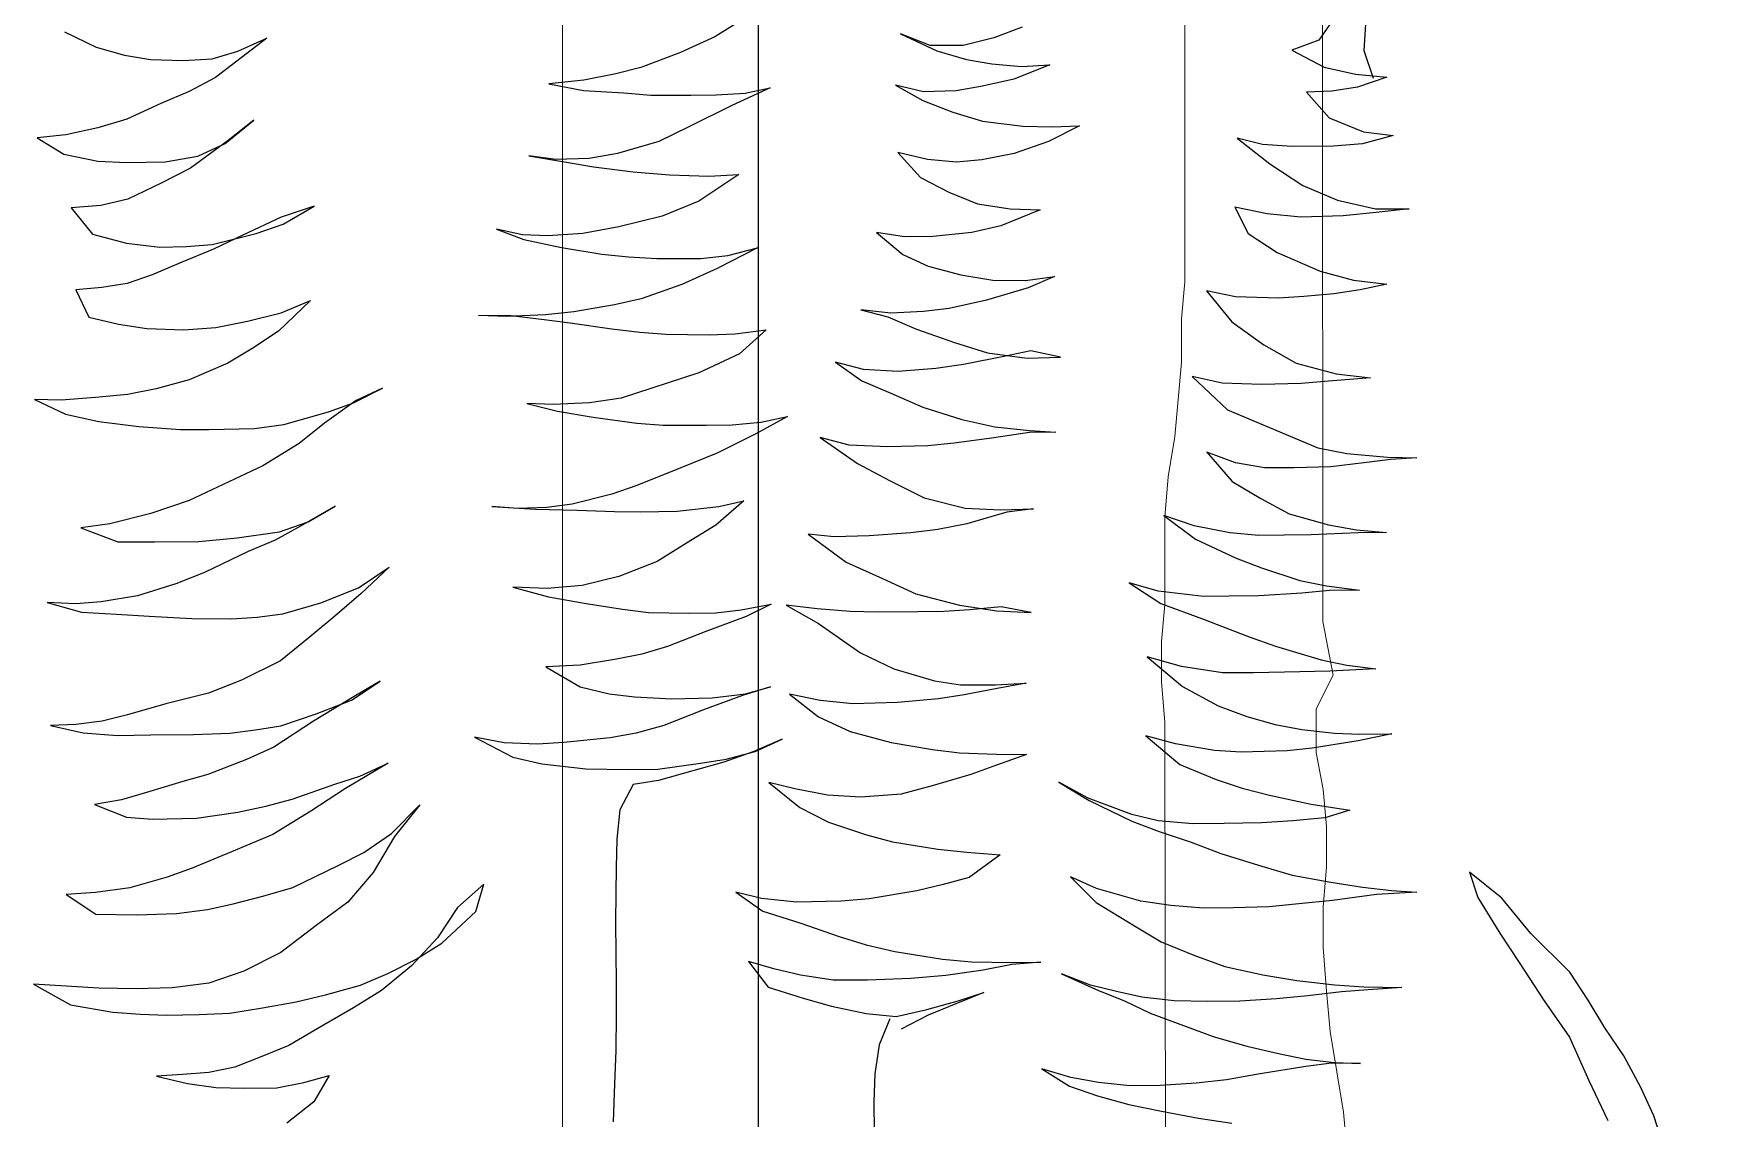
# Model space of a CAD drawing. Header units: metres. Extents: x -58 to 722, y -1100 to 345.
# Drawn here: x 23.5288 to 23.9565, y 106.0973 to 106.3742 of the extents above; entities that cross this region are included whole.
import ezdxf

# ---------------------------------------------------------------- set-up
doc = ezdxf.new("R2010")
doc.units = ezdxf.units.M
doc.header["$MEASUREMENT"] = 0
doc.layers.add('FSR_ARQ_002MURO', color=150, linetype='Continuous', lineweight=30)
doc.layers.add('FSR_ARQ_006ARBOLES', color=74, linetype='Continuous', lineweight=0)
doc.layers.add('FSR_ARQ_005VEGETACION', color=64, linetype='Continuous')
doc.layers.add('FSR_ARQ_29PERFILES ACERO', color=143, linetype='Continuous')

# ---------------------------------------------------------------- blocks, each defined once
blk = doc.blocks.new('arbustos 01')
at = {"layer": 'FSR_ARQ_005VEGETACION', "color": 103}
for p, q in [((188.88722, -31.45676), (188.88681, -31.44906)), ((188.89472, -31.44592), (188.90008, -31.45369)), ((189.06209, -31.44699), (189.07142, -31.45276)), ((188.90008, -31.45369), (188.90774, -31.45652)), ((188.98425, -31.45004), (188.99225, -31.45306)), ((188.99225, -31.45306), (189.00094, -31.45523)), ((189.01877, -31.45188), (189.00844, -31.4567)), ((189.01034, -31.45518), (189.01877, -31.45188)), ((189.07142, -31.45276), (189.0811, -31.45717)), ((189.20661, -31.45682), (189.19845, -31.45312)), ((189.19845, -31.45312), (189.20573, -31.45869)), ((189.25576, -31.45133), (189.24681, -31.45566)), ((188.88462, -31.46454), (188.88722, -31.45676)), ((188.90774, -31.45652), (188.89861, -31.46136)), ((189.00003, -31.45915), (188.99283, -31.46042)), ((189.00844, -31.4567), (189.00003, -31.45915)), ((189.00094, -31.45523), (189.01034, -31.45518)), ((189.0811, -31.45717), (189.09233, -31.46143)), ((189.20573, -31.45869), (189.21301, -31.46426)), ((189.21393, -31.45897), (189.20661, -31.45682)), ((189.22213, -31.45943), (189.21393, -31.45897)), ((189.23137, -31.45921), (189.22213, -31.45943)), ((189.23874, -31.45794), (189.23137, -31.45921)), ((189.24681, -31.45566), (189.23874, -31.45794)), ((188.88969, -31.46329), (188.88079, -31.4642)), ((188.89861, -31.46136), (188.88969, -31.46329)), ((188.98445, -31.46116), (188.97642, -31.46071)), ((188.97642, -31.46071), (188.98662, -31.46478)), ((188.99283, -31.46042), (188.98445, -31.46116)), ((189.09233, -31.46143), (189.09949, -31.46323)), ((189.09949, -31.46323), (189.10852, -31.46506)), ((188.88079, -31.4642), (188.88913, -31.46704)), ((188.88913, -31.46704), (188.89647, -31.46817)), ((188.89647, -31.46817), (188.90364, -31.46844)), ((188.90364, -31.46844), (188.89722, -31.4757)), ((188.98662, -31.46478), (188.99548, -31.46678)), ((188.99548, -31.46678), (189.00299, -31.46808)), ((189.00299, -31.46808), (189.01222, -31.46837)), ((189.01222, -31.46837), (189.02011, -31.46643)), ((189.02011, -31.46643), (189.01236, -31.47077)), ((189.06282, -31.46872), (189.05566, -31.46725)), ((189.05566, -31.46725), (189.06654, -31.47219)), ((189.07102, -31.46917), (189.06282, -31.46872)), ((189.09719, -31.46867), (189.08949, -31.46925)), ((189.10866, -31.46797), (189.09719, -31.46867)), ((189.10852, -31.46506), (189.11843, -31.46605)), ((189.11843, -31.46605), (189.10866, -31.46797)), ((189.21301, -31.46426), (189.22047, -31.46829)), ((189.22047, -31.46829), (189.22846, -31.47165)), ((189.01236, -31.47077), (189.00393, -31.47407)), ((189.06654, -31.47219), (189.0786, -31.47817)), ((189.0782, -31.46927), (189.07102, -31.46917)), ((189.08949, -31.46925), (189.0782, -31.46927)), ((189.22846, -31.47165), (189.23815, -31.47606)), ((188.89722, -31.4757), (188.88742, -31.47967)), ((188.97583, -31.47831), (188.96797, -31.47803)), ((188.96797, -31.47803), (188.9768, -31.48243)), ((188.98404, -31.47808), (188.97583, -31.47831)), ((188.99552, -31.4767), (188.98404, -31.47808)), ((189.00393, -31.47407), (188.99552, -31.4767)), ((189.0786, -31.47817), (189.08726, -31.48239)), ((189.21019, -31.48303), (189.20207, -31.47642)), ((189.20207, -31.47642), (189.20934, -31.48216)), ((189.23815, -31.47606), (189.24632, -31.47856)), ((188.88742, -31.47967), (188.87903, -31.48076)), ((188.87903, -31.48076), (188.88771, -31.4831)), ((188.9233, -31.48153), (188.91397, -31.48875)), ((188.91609, -31.48331), (188.9233, -31.48153)), ((188.9768, -31.48243), (188.9865, -31.48581)), ((189.08726, -31.48239), (189.09901, -31.4858)), ((189.20934, -31.48216), (189.22001, -31.49)), ((189.218, -31.48656), (189.21019, -31.48303)), ((189.24632, -31.47856), (189.25536, -31.48057)), ((189.25536, -31.48057), (189.26355, -31.48136)), ((189.26355, -31.48136), (189.25597, -31.48605)), ((188.88771, -31.4831), (188.89608, -31.48372)), ((188.89608, -31.48372), (188.90771, -31.48388)), ((188.90771, -31.48388), (188.91609, -31.48331)), ((188.9865, -31.48581), (188.99571, -31.48764)), ((188.99571, -31.48764), (189.00289, -31.48825)), ((189.00289, -31.48825), (189.0111, -31.48751)), ((189.0111, -31.48751), (189.01951, -31.48557)), ((189.01951, -31.48557), (189.01308, -31.49266)), ((189.09901, -31.4858), (189.10703, -31.48727)), ((189.10703, -31.48727), (189.11643, -31.48757)), ((189.12414, -31.48648), (189.11402, -31.48822)), ((189.11643, -31.48757), (189.12414, -31.48648)), ((189.22721, -31.48822), (189.218, -31.48656)), ((189.25597, -31.48605), (189.24637, -31.48797)), ((188.91397, -31.48875), (188.90465, -31.49495)), ((189.0731, -31.49228), (189.06456, -31.49182)), ((189.06456, -31.49182), (189.07592, -31.49933)), ((189.08422, -31.49192), (189.0731, -31.49228)), ((189.09449, -31.49103), (189.08422, -31.49192)), ((189.1058, -31.48965), (189.09449, -31.49103)), ((189.11402, -31.48822), (189.1058, -31.48965)), ((189.22001, -31.49), (189.22833, -31.49422)), ((189.23815, -31.48837), (189.22721, -31.48822)), ((189.24637, -31.48797), (189.23815, -31.48837)), ((188.90465, -31.49495), (188.89485, -31.4991)), ((189.00499, -31.49683), (188.99691, -31.50014)), ((189.01308, -31.49266), (189.00499, -31.49683)), ((189.22833, -31.49422), (189.23784, -31.49879)), ((188.88404, -31.50151), (188.87447, -31.50155)), ((188.87447, -31.50155), (188.88386, -31.50254)), ((188.89485, -31.4991), (188.88404, -31.50151)), ((188.9148, -31.50296), (188.92389, -31.50103)), ((188.92389, -31.50103), (188.9202, -31.5085)), ((188.98766, -31.50155), (188.97911, -31.50178)), ((188.97911, -31.50178), (188.99033, -31.50638)), ((188.99691, -31.50014), (188.98766, -31.50155)), ((189.07592, -31.49933), (189.08629, -31.50358)), ((189.1938, -31.50589), (189.18498, -31.50081)), ((189.18498, -31.50081), (189.19434, -31.50385)), ((189.23784, -31.49879), (189.24551, -31.50061)), ((189.24551, -31.50061), (189.25388, -31.50123)), ((189.25388, -31.50123), (189.2478, -31.50868)), ((188.88386, -31.50254), (188.89325, -31.50352)), ((188.89325, -31.50352), (188.90521, -31.50385)), ((188.90521, -31.50385), (188.9148, -31.50296)), ((188.99033, -31.50638), (188.99851, -31.5082)), ((189.08629, -31.50358), (189.09856, -31.50665)), ((189.09856, -31.50665), (189.10879, -31.5085)), ((189.20146, -31.50856), (189.1938, -31.50589)), ((189.19434, -31.50385), (189.20522, -31.50895)), ((188.9202, -31.5085), (188.91192, -31.51386)), ((188.99851, -31.5082), (189.00961, -31.50937)), ((189.00961, -31.50937), (189.01764, -31.50948)), ((189.01764, -31.50948), (189.02553, -31.50822)), ((189.02553, -31.50822), (189.01809, -31.51445)), ((189.10879, -31.5085), (189.1187, -31.50915)), ((189.12552, -31.51026), (189.11489, -31.51251)), ((189.1187, -31.50915), (189.12588, -31.5089)), ((189.13326, -31.50729), (189.12552, -31.51026)), ((189.12588, -31.5089), (189.13326, -31.50729)), ((189.2139, -31.51163), (189.20146, -31.50856)), ((189.20522, -31.50895), (189.21354, -31.513)), ((189.23819, -31.51128), (189.22877, -31.51235)), ((189.2478, -31.50868), (189.23819, -31.51128)), ((188.91192, -31.51386), (188.89971, -31.51917)), ((189.01809, -31.51445), (189.01086, -31.51777)), ((189.06767, -31.51478), (189.05932, -31.51261)), ((189.05932, -31.51261), (189.0707, -31.51841)), ((189.07535, -31.51557), (189.06767, -31.51478)), ((189.08783, -31.51557), (189.07535, -31.51557)), ((189.09588, -31.51516), (189.08783, -31.51557)), ((189.10341, -31.51441), (189.09588, -31.51516)), ((189.11489, -31.51251), (189.10341, -31.51441)), ((189.21354, -31.513), (189.22272, -31.51671)), ((189.22124, -31.51225), (189.2139, -31.51163)), ((189.22877, -31.51235), (189.22124, -31.51225)), ((188.89971, -31.51917), (188.89027, -31.52177)), ((188.98328, -31.52184), (188.97509, -31.5207)), ((188.97509, -31.5207), (188.98257, -31.52388)), ((189.0016, -31.52021), (188.99251, -31.52179)), ((189.01086, -31.51777), (189.0016, -31.52021)), ((189.0707, -31.51841), (189.08072, -31.52299)), ((189.22272, -31.51671), (189.23088, -31.52024)), ((189.23088, -31.52024), (189.23803, -31.52273)), ((188.89027, -31.52177), (188.88085, -31.52284)), ((188.88085, -31.52284), (188.88835, -31.52448)), ((188.88835, -31.52448), (188.89586, -31.52561)), ((188.89586, -31.52561), (188.90439, -31.52641)), ((188.92371, -31.5265), (188.93195, -31.52473)), ((188.93195, -31.52473), (188.92482, -31.53353)), ((188.98257, -31.52388), (188.99432, -31.52746)), ((188.99251, -31.52179), (188.98328, -31.52184)), ((189.08072, -31.52299), (189.09229, -31.52708)), ((189.23803, -31.52273), (189.2452, -31.52386)), ((189.2452, -31.52386), (189.25254, -31.52447)), ((189.25254, -31.52447), (189.24884, -31.53228)), ((188.90439, -31.52641), (188.91157, -31.52685)), ((188.91157, -31.52685), (188.92371, -31.5265)), ((188.99432, -31.52746), (189.00489, -31.52983)), ((189.00489, -31.52983), (189.01223, -31.53061)), ((189.02145, -31.53108), (189.03002, -31.53017)), ((189.03002, -31.53017), (189.02229, -31.53212)), ((189.09229, -31.52708), (189.0998, -31.52872)), ((189.0998, -31.52872), (189.11139, -31.53076)), ((189.19432, -31.53103), (189.18599, -31.5275)), ((189.18599, -31.5275), (189.1951, -31.53617)), ((188.92482, -31.53353), (188.91567, -31.54007)), ((189.01223, -31.53061), (189.02145, -31.53108)), ((189.02229, -31.53212), (189.01421, -31.5356)), ((189.11238, -31.53385), (189.10056, -31.53557)), ((189.11139, -31.53076), (189.11942, -31.53155)), ((189.11974, -31.53293), (189.11238, -31.53385)), ((189.11942, -31.53155), (189.13036, -31.53204)), ((189.13002, -31.5317), (189.11974, -31.53293)), ((189.1384, -31.53181), (189.13002, -31.5317)), ((189.13036, -31.53204), (189.1384, -31.53181)), ((189.20386, -31.53338), (189.19432, -31.53103)), ((189.2129, -31.53522), (189.20386, -31.53338)), ((189.22195, -31.53585), (189.2129, -31.53522)), ((189.24044, -31.53422), (189.23239, -31.53548)), ((189.24884, -31.53228), (189.24044, -31.53422)), ((188.91567, -31.54007), (188.90653, -31.54525)), ((189.00339, -31.53938), (188.99411, -31.54233)), ((189.01421, -31.5356), (189.00339, -31.53938)), ((189.06566, -31.53698), (189.05678, -31.53583)), ((189.05678, -31.53583), (189.06438, -31.5426)), ((189.07301, -31.53725), (189.06566, -31.53698)), ((189.08532, -31.53707), (189.07301, -31.53725)), ((189.09268, -31.53649), (189.08532, -31.53707)), ((189.10056, -31.53557), (189.09268, -31.53649)), ((189.1951, -31.53617), (189.20239, -31.54106)), ((189.23239, -31.53548), (189.22195, -31.53585)), ((188.97341, -31.54359), (188.98181, -31.54182)), ((188.98281, -31.54389), (188.97341, -31.54359)), ((188.98181, -31.54182), (188.98897, -31.54329)), ((188.99411, -31.54233), (188.98281, -31.54389)), ((188.98897, -31.54329), (189.00091, -31.54567)), ((189.06438, -31.5426), (189.07594, -31.54806)), ((189.20239, -31.54106), (189.20951, -31.54526)), ((188.89521, -31.54834), (188.88545, -31.54941)), ((188.88545, -31.54941), (188.8974, -31.55042)), ((188.90653, -31.54525), (188.89521, -31.54834)), ((188.93606, -31.54907), (188.92602, -31.55851)), ((188.92749, -31.551), (188.93606, -31.54907)), ((189.00091, -31.54567), (189.00876, -31.54681)), ((189.00876, -31.54681), (189.01952, -31.54764)), ((189.01952, -31.54764), (189.02927, -31.54709)), ((189.02927, -31.54709), (189.03717, -31.54497)), ((189.03717, -31.54497), (189.02974, -31.55034)), ((189.07594, -31.54806), (189.0979, -31.5552)), ((189.20951, -31.54526), (189.22039, -31.55002)), ((188.8974, -31.55042), (188.90509, -31.55104)), ((188.90509, -31.55104), (188.91637, -31.55137)), ((188.91637, -31.55137), (188.92749, -31.551)), ((189.02149, -31.55382), (189.01237, -31.5578)), ((189.02974, -31.55034), (189.02149, -31.55382)), ((189.17379, -31.55657), (189.16564, -31.55236)), ((189.16564, -31.55236), (189.17312, -31.55588)), ((189.22039, -31.55002), (189.22976, -31.55254)), ((189.22976, -31.55254), (189.23794, -31.55419)), ((189.23794, -31.55419), (189.247, -31.555)), ((188.92602, -31.55851), (188.90039, -31.56927)), ((189.01237, -31.5578), (189.00138, -31.56124)), ((189.0979, -31.5552), (189.10694, -31.55652)), ((189.11597, -31.55886), (189.10586, -31.56061)), ((189.10694, -31.55652), (189.11719, -31.557)), ((189.12472, -31.55676), (189.11597, -31.55886)), ((189.11719, -31.557), (189.12472, -31.55676)), ((189.17312, -31.55588), (189.18209, -31.56233)), ((189.18094, -31.55906), (189.17379, -31.55657)), ((189.19355, -31.56265), (189.18094, -31.55906)), ((189.247, -31.555), (189.25673, -31.55582)), ((189.26426, -31.55558), (189.25548, -31.55973)), ((189.25673, -31.55582), (189.26426, -31.55558)), ((188.99195, -31.56333), (188.98219, -31.5644)), ((189.00138, -31.56124), (188.99195, -31.56333)), ((189.05831, -31.56201), (189.05081, -31.56037)), ((189.05081, -31.56037), (189.0598, -31.56528)), ((189.0665, -31.56281), (189.05831, -31.56201)), ((189.07385, -31.56291), (189.0665, -31.56281)), ((189.08599, -31.5629), (189.07385, -31.56291)), ((189.09353, -31.56232), (189.08599, -31.5629)), ((189.10586, -31.56061), (189.09353, -31.56232)), ((189.18209, -31.56233), (189.1892, -31.56807)), ((189.20191, -31.56379), (189.19355, -31.56265)), ((189.2149, -31.56414), (189.20191, -31.56379)), ((189.23474, -31.56321), (189.22293, -31.56408)), ((189.24605, -31.56183), (189.23474, -31.56321)), ((189.25548, -31.55973), (189.24605, -31.56183)), ((188.98219, -31.5644), (188.97466, -31.56481)), ((188.97466, -31.56481), (188.98218, -31.56491)), ((188.98218, -31.56491), (188.99293, -31.5666)), ((188.99293, -31.5666), (189.00351, -31.56794)), ((189.00351, -31.56794), (189.01103, -31.56872)), ((189.02231, -31.56905), (189.03326, -31.56851)), ((189.04149, -31.5664), (189.03096, -31.57378)), ((189.03326, -31.56851), (189.04149, -31.5664)), ((189.0598, -31.56528), (189.0705, -31.57073)), ((189.1892, -31.56807), (189.19954, -31.57436)), ((189.22293, -31.56408), (189.2149, -31.56414)), ((188.88069, -31.57191), (188.87231, -31.57214)), ((188.87231, -31.57214), (188.87983, -31.57258)), ((188.87983, -31.57258), (188.88734, -31.57354)), ((188.89216, -31.57087), (188.88069, -31.57191)), ((188.90039, -31.56927), (188.89216, -31.57087)), ((188.92376, -31.57352), (188.93184, -31.57055)), ((188.93184, -31.57055), (188.92471, -31.57884)), ((189.01103, -31.56872), (189.02231, -31.56905)), ((189.0705, -31.57073), (189.08104, -31.57497)), ((188.88734, -31.57354), (188.89673, -31.57469)), ((188.89673, -31.57469), (188.90715, -31.57501)), ((188.90715, -31.57501), (188.91553, -31.57495)), ((188.91553, -31.57495), (188.92376, -31.57352)), ((189.03096, -31.57378), (189.02166, -31.57861)), ((189.08104, -31.57497), (189.09346, -31.57993)), ((189.19954, -31.57436), (189.20923, -31.57894)), ((188.92471, -31.57884), (188.91661, -31.58368)), ((189.02166, -31.57861), (189.01202, -31.58344)), ((189.09346, -31.57993), (189.1006, -31.58242)), ((189.1006, -31.58242), (189.11185, -31.58531)), ((189.20923, -31.57894), (189.22044, -31.58422)), ((188.91661, -31.58368), (188.90852, -31.58802)), ((188.99026, -31.58691), (188.98103, -31.58661)), ((188.98103, -31.58661), (188.98854, -31.58757)), ((188.98854, -31.58757), (188.99995, -31.5908)), ((189.00036, -31.58636), (188.99026, -31.58691)), ((189.01202, -31.58344), (189.00036, -31.58636)), ((189.07029, -31.58594), (189.06313, -31.58431)), ((189.06313, -31.58431), (189.07108, -31.59125)), ((189.08207, -31.5873), (189.07029, -31.58594)), ((189.0925, -31.58744), (189.08207, -31.5873)), ((189.09985, -31.58737), (189.0925, -31.58744)), ((189.11046, -31.587), (189.09985, -31.58737)), ((189.12226, -31.58665), (189.11046, -31.587)), ((189.11185, -31.58531), (189.11902, -31.58626)), ((189.11902, -31.58626), (189.12722, -31.58654)), ((189.13458, -31.58596), (189.12226, -31.58665)), ((189.12722, -31.58654), (189.13458, -31.58596)), ((189.18667, -31.59026), (189.17904, -31.58588)), ((189.17904, -31.58588), (189.18888, -31.59149)), ((189.22044, -31.58422), (189.23133, -31.58796)), ((188.89736, -31.59112), (188.88948, -31.59255)), ((188.90852, -31.58802), (188.89736, -31.59112)), ((188.92537, -31.59338), (188.93549, -31.59146)), ((188.94407, -31.5885), (188.93509, -31.59522)), ((188.93549, -31.59146), (188.94407, -31.5885)), ((188.99995, -31.5908), (189.00814, -31.59245)), ((189.07108, -31.59125), (189.07939, -31.59632)), ((189.19484, -31.5931), (189.18667, -31.59026)), ((189.18888, -31.59149), (189.19601, -31.59551)), ((189.23133, -31.58796), (189.24292, -31.59085)), ((189.25111, -31.59199), (189.24063, -31.59595)), ((189.24292, -31.59085), (189.25111, -31.59199)), ((188.88948, -31.59255), (188.88092, -31.59329)), ((188.88092, -31.59329), (188.88895, -31.5934)), ((188.88895, -31.5934), (188.90228, -31.59392)), ((188.90228, -31.59392), (188.90997, -31.59402)), ((188.90997, -31.59402), (188.91715, -31.59412)), ((188.91715, -31.59412), (188.92537, -31.59338)), ((188.93509, -31.59522), (188.92356, -31.60054)), ((189.00814, -31.59245), (189.01582, -31.59341)), ((189.01582, -31.59341), (189.02761, -31.59425)), ((189.02761, -31.59425), (189.03752, -31.59456)), ((189.04488, -31.5938), (189.03417, -31.6017)), ((189.03752, -31.59456), (189.04488, -31.5938)), ((189.07939, -31.59632), (189.08769, -31.60157)), ((189.20679, -31.59481), (189.19484, -31.5931)), ((189.19601, -31.59551), (189.20366, -31.5987)), ((189.21772, -31.59581), (189.20679, -31.59481)), ((189.2302, -31.59598), (189.21772, -31.59581)), ((189.24063, -31.59595), (189.2302, -31.59598)), ((188.92356, -31.60054), (188.91634, -31.60334)), ((189.03417, -31.6017), (189.02385, -31.60634)), ((189.08769, -31.60157), (189.09858, -31.60582)), ((189.20366, -31.5987), (189.21606, -31.60468)), ((188.91634, -31.60334), (188.90552, -31.60696)), ((189.02385, -31.60634), (189.01439, -31.61066)), ((189.09858, -31.60582), (189.10897, -31.60835)), ((189.1724, -31.60904), (189.16376, -31.60311)), ((189.16376, -31.60311), (189.17169, -31.61057)), ((189.21606, -31.60468), (189.22422, -31.60787)), ((188.89798, -31.60839), (188.88856, -31.60963)), ((188.88856, -31.60963), (188.89711, -31.60975)), ((188.89711, -31.60975), (188.90496, -31.61054)), ((188.90552, -31.60696), (188.89798, -31.60839)), ((188.90496, -31.61054), (188.91709, -31.61122)), ((188.91709, -31.61122), (188.92564, -31.61134)), ((188.92564, -31.61134), (188.93282, -31.61143)), ((188.93282, -31.61143), (188.94566, -31.6099)), ((188.9539, -31.60762), (188.94493, -31.61348)), ((188.94566, -31.6099), (188.9539, -31.60762)), ((189.01439, -31.61066), (189.00203, -31.61391)), ((189.10897, -31.60835), (189.11888, -31.60917)), ((189.12863, -31.60879), (189.1185, -31.61156)), ((189.11888, -31.60917), (189.12863, -31.60879)), ((189.17169, -31.61057), (189.17913, -31.617)), ((189.18311, -31.61329), (189.1724, -31.60904)), ((189.22422, -31.60787), (189.23512, -31.61126)), ((189.23512, -31.61126), (189.24535, -31.61294)), ((188.94493, -31.61348), (188.93308, -31.61776)), ((188.98166, -31.61603), (188.99023, -31.61443)), ((188.99141, -31.61548), (188.98166, -31.61603)), ((188.99023, -31.61443), (188.99911, -31.61524)), ((189.00203, -31.61391), (188.99141, -31.61548)), ((188.99911, -31.61524), (189.00646, -31.61568)), ((189.00646, -31.61568), (189.01381, -31.61578)), ((189.01381, -31.61578), (189.02526, -31.61594)), ((189.02526, -31.61594), (189.03296, -31.6157)), ((189.03296, -31.6157), (189.04237, -31.61497)), ((189.05111, -31.61389), (189.04197, -31.61907)), ((189.04237, -31.61497), (189.05111, -31.61389)), ((189.06391, -31.61526), (189.05538, -31.61361)), ((189.05538, -31.61361), (189.06252, -31.61713)), ((189.07108, -31.61605), (189.06391, -31.61526)), ((189.0786, -31.61615), (189.07108, -31.61605)), ((189.09023, -31.61596), (189.0786, -31.61615)), ((189.0976, -31.61504), (189.09023, -31.61596)), ((189.10788, -31.61347), (189.0976, -31.61504)), ((189.1185, -31.61156), (189.10788, -31.61347)), ((189.19384, -31.61634), (189.18311, -31.61329)), ((189.25096, -31.61592), (189.24103, -31.61647)), ((189.24535, -31.61294), (189.25253, -31.61355)), ((189.26074, -31.61315), (189.25096, -31.61592)), ((189.25253, -31.61355), (189.26074, -31.61315)), ((188.93308, -31.61776), (188.91984, -31.62288)), ((189.04197, -31.61907), (189.03006, -31.62746)), ((189.06252, -31.61713), (189.07392, -31.62138)), ((189.17913, -31.617), (189.1864, -31.62308)), ((189.20118, -31.6173), (189.19384, -31.61634)), ((189.20836, -31.61774), (189.20118, -31.6173)), ((189.21964, -31.61772), (189.20836, -31.61774)), ((189.23179, -31.61703), (189.21964, -31.61772)), ((189.24103, -31.61647), (189.23179, -31.61703)), ((188.91245, -31.62552), (188.89941, -31.62944)), ((188.91984, -31.62288), (188.91245, -31.62552)), ((189.07392, -31.62138), (189.0848, -31.62564)), ((189.1864, -31.62308), (189.19452, -31.62969)), ((188.89941, -31.62944), (188.8922, -31.63089)), ((188.94883, -31.62858), (188.9388, -31.63699)), ((188.93905, -31.63135), (188.94883, -31.62858)), ((189.03006, -31.62746), (189.0206, -31.63195)), ((189.0848, -31.62564), (189.09212, -31.62779)), ((189.09212, -31.62779), (189.09929, -31.62925)), ((189.09929, -31.62925), (189.10952, -31.63093)), ((189.19452, -31.62969), (189.20556, -31.63514)), ((188.8922, -31.63089), (188.88398, -31.63197)), ((188.88398, -31.63197), (188.89697, -31.63266)), ((188.89697, -31.63266), (188.90552, -31.63278)), ((188.90552, -31.63278), (188.91868, -31.63313)), ((188.91868, -31.63313), (188.9274, -31.63307)), ((188.9274, -31.63307), (188.93905, -31.63135)), ((189.0206, -31.63195), (189.00909, -31.63538)), ((189.10952, -31.63093), (189.11926, -31.6314)), ((189.11926, -31.6314), (189.10961, -31.63709)), ((188.9388, -31.63699), (188.92864, -31.64249)), ((188.99181, -31.63651), (188.9831, -31.63605)), ((188.9831, -31.63605), (188.99128, -31.63753)), ((188.99128, -31.63753), (189.00066, -31.63937)), ((189.00173, -31.63648), (188.99181, -31.63651)), ((189.00066, -31.63937), (189.008, -31.64049)), ((189.00909, -31.63538), (189.00173, -31.63648)), ((189.04151, -31.64095), (189.05025, -31.63919)), ((189.05025, -31.63919), (189.04196, -31.64557)), ((189.06273, -31.63901), (189.05558, -31.63704)), ((189.05558, -31.63704), (189.06358, -31.63954)), ((189.07212, -31.64017), (189.06273, -31.63901)), ((189.06358, -31.63954), (189.07464, -31.64362)), ((189.10138, -31.63903), (189.09418, -31.63995)), ((189.10961, -31.63709), (189.10138, -31.63903)), ((189.17436, -31.64087), (189.16623, -31.63546)), ((189.16623, -31.63546), (189.17369, -31.63984)), ((189.17369, -31.63984), (189.18522, -31.64683)), ((189.20556, -31.63514), (189.21491, -31.63886)), ((189.21491, -31.63886), (189.22701, -31.64193)), ((188.92864, -31.64249), (188.92056, -31.64546)), ((189.008, -31.64049), (189.01961, -31.64151)), ((189.01961, -31.64151), (189.03226, -31.64185)), ((189.03226, -31.64185), (189.04151, -31.64095)), ((189.08357, -31.64049), (189.07212, -31.64017)), ((189.07464, -31.64362), (189.08586, -31.64805)), ((189.09418, -31.63995), (189.08357, -31.64049)), ((189.18439, -31.64477), (189.17436, -31.64087)), ((189.22701, -31.64193), (189.23791, -31.64498)), ((188.90495, -31.64918), (188.8957, -31.65025)), ((188.91249, -31.64775), (188.90495, -31.64918)), ((188.92056, -31.64546), (188.91249, -31.64775)), ((189.04196, -31.64557), (189.03301, -31.64973)), ((189.08586, -31.64805), (189.0937, -31.65021)), ((189.19444, -31.64816), (189.18439, -31.64477)), ((189.18522, -31.64683), (189.19641, -31.65417)), ((189.2016, -31.64928), (189.19444, -31.64816)), ((189.20894, -31.65023), (189.2016, -31.64928)), ((189.23791, -31.64498), (189.24507, -31.64679)), ((189.24507, -31.64679), (189.25258, -31.64775)), ((189.25975, -31.64802), (189.25049, -31.65011)), ((189.25258, -31.64775), (189.25975, -31.64802)), ((188.88852, -31.6505), (188.87946, -31.65038)), ((188.87946, -31.65038), (188.88901, -31.65239)), ((188.8957, -31.65025), (188.88852, -31.6505)), ((188.88901, -31.65239), (188.90197, -31.65444)), ((188.92966, -31.65516), (188.9408, -31.65326)), ((188.94921, -31.65098), (188.93953, -31.65906)), ((188.9408, -31.65326), (188.94921, -31.65098)), ((189.02134, -31.65282), (189.00968, -31.65488)), ((189.03301, -31.64973), (189.02134, -31.65282)), ((189.05995, -31.65539), (189.0523, -31.65187)), ((189.0523, -31.65187), (189.06029, -31.6554)), ((189.0937, -31.65021), (189.10103, -31.6515)), ((189.10103, -31.6515), (189.11418, -31.65288)), ((189.11418, -31.65288), (189.1217, -31.65332)), ((189.1217, -31.65332), (189.13111, -31.65294)), ((189.13951, -31.65134), (189.12866, -31.65701)), ((189.13111, -31.65294), (189.13951, -31.65134)), ((189.2192, -31.65054), (189.20894, -31.65023)), ((189.23133, -31.65071), (189.2192, -31.65054)), ((189.24074, -31.65084), (189.23133, -31.65071)), ((189.25049, -31.65011), (189.24074, -31.65084)), ((188.90197, -31.65444), (188.90914, -31.65522)), ((188.90914, -31.65522), (188.92213, -31.65557)), ((188.92213, -31.65557), (188.92966, -31.65516)), ((188.99154, -31.65617), (188.98299, -31.65623)), ((188.98299, -31.65623), (188.9915, -31.65925)), ((189.00198, -31.6558), (188.99154, -31.65617)), ((189.00968, -31.65488), (189.00198, -31.6558)), ((189.06812, -31.65755), (189.05995, -31.65539)), ((189.06029, -31.6554), (189.0688, -31.65842)), ((189.07546, -31.65868), (189.06812, -31.65755)), ((189.0688, -31.65842), (189.07765, -31.66093)), ((189.08758, -31.66038), (189.07546, -31.65868)), ((189.12866, -31.65701), (189.12043, -31.65895)), ((189.17202, -31.66238), (189.16403, -31.65869)), ((189.16403, -31.65869), (189.17607, -31.66586)), ((189.19641, -31.65417), (189.20422, -31.65769)), ((189.20422, -31.65769), (189.21511, -31.66194)), ((188.92921, -31.66336), (188.92182, -31.66583)), ((188.93953, -31.65906), (188.92921, -31.66336)), ((188.9915, -31.65925), (188.99882, -31.66191)), ((188.99882, -31.66191), (189.00972, -31.66514)), ((189.07765, -31.66093), (189.08736, -31.66363)), ((189.08736, -31.66363), (189.09453, -31.66475)), ((189.09595, -31.6605), (189.08758, -31.66038)), ((189.10793, -31.66032), (189.09595, -31.6605)), ((189.12043, -31.65895), (189.10793, -31.66032)), ((189.17916, -31.6647), (189.17202, -31.66238)), ((189.21511, -31.66194), (189.22226, -31.66392)), ((188.9141, -31.66777), (188.90227, -31.67035)), ((188.92182, -31.66583), (188.9141, -31.66777)), ((188.97382, -31.66414), (188.9652, -31.66932)), ((188.96556, -31.66864), (188.97382, -31.66414)), ((189.00972, -31.66514), (189.01858, -31.66748)), ((189.01858, -31.66748), (189.03002, -31.66832)), ((189.03002, -31.66832), (189.03943, -31.66777)), ((189.03943, -31.66777), (189.04869, -31.66601)), ((189.05606, -31.66423), (189.04725, -31.67129)), ((189.04869, -31.66601), (189.05606, -31.66423)), ((189.09453, -31.66475), (189.09836, -31.67199)), ((189.17607, -31.66586), (189.1859, -31.67232)), ((189.19125, -31.66897), (189.17916, -31.6647)), ((189.22226, -31.66392), (189.23163, -31.66678)), ((189.23163, -31.66678), (189.23963, -31.66912)), ((188.90227, -31.67035), (188.8913, -31.67208)), ((188.8913, -31.67208), (188.89846, -31.67423)), ((188.9652, -31.66932), (188.95316, -31.67514)), ((188.95318, -31.67326), (188.96556, -31.66864)), ((189.04725, -31.67129), (189.03916, -31.67546)), ((189.09836, -31.67199), (189.09916, -31.68029)), ((189.16307, -31.67868), (189.15498, -31.67053)), ((189.15498, -31.67053), (189.16221, -31.67952)), ((189.1859, -31.67232), (189.19675, -31.67896)), ((189.19874, -31.67095), (189.19125, -31.66897)), ((189.20659, -31.6726), (189.19874, -31.67095)), ((189.21836, -31.6743), (189.20659, -31.6726)), ((189.24731, -31.67042), (189.2382, -31.67405)), ((189.23963, -31.66912), (189.24731, -31.67042)), ((188.89846, -31.67423), (188.90751, -31.67504)), ((188.90751, -31.67504), (188.91639, -31.67567)), ((188.91639, -31.67567), (188.92699, -31.67581)), ((188.92699, -31.67581), (188.93588, -31.67593)), ((188.93588, -31.67593), (188.94564, -31.67504)), ((188.95316, -31.67514), (188.94542, -31.67812)), ((188.94564, -31.67504), (188.95318, -31.67326)), ((189.03916, -31.67546), (189.02834, -31.67907)), ((189.23084, -31.67464), (189.21836, -31.6743)), ((189.2382, -31.67405), (189.23084, -31.67464)), ((188.93632, -31.68107), (188.9279, -31.68437)), ((188.94542, -31.67812), (188.93632, -31.68107)), ((189.02096, -31.68102), (189.00811, -31.68307)), ((189.02834, -31.67907), (189.02096, -31.68102)), ((189.09916, -31.68029), (189.0994, -31.68827)), ((189.16221, -31.67952), (189.16822, -31.68969)), ((189.17087, -31.68408), (189.16307, -31.67868)), ((189.19675, -31.67896), (189.20729, -31.68338)), ((188.9279, -31.68437), (188.91725, -31.68765)), ((188.99989, -31.68398), (188.99047, -31.68471)), ((188.99047, -31.68471), (188.99928, -31.69116)), ((189.00811, -31.68307), (188.99989, -31.68398)), ((189.17817, -31.68777), (189.17087, -31.68408)), ((189.20729, -31.68338), (189.21954, -31.68851)), ((188.84822, -31.69704), (188.85738, -31.68964)), ((188.85738, -31.68964), (188.85506, -31.69679)), ((188.90764, -31.69043), (188.89667, -31.6925)), ((188.91725, -31.68765), (188.90764, -31.69043)), ((188.96316, -31.69426), (188.97055, -31.69094)), ((188.97055, -31.69094), (188.96327, -31.69819)), ((188.99928, -31.69116), (189.0066, -31.69314)), ((189.0994, -31.68827), (189.09948, -31.69554)), ((189.16822, -31.68969), (189.17546, -31.69817)), ((189.19108, -31.69393), (189.17817, -31.68777)), ((189.21954, -31.68851), (189.22668, -31.691)), ((189.22668, -31.691), (189.23724, -31.69405)), ((188.89667, -31.6925), (188.88776, -31.69392)), ((188.95063, -31.69785), (188.96316, -31.69426)), ((189.0066, -31.69314), (189.0141, -31.69495)), ((189.0141, -31.69495), (189.02758, -31.69718)), ((189.06539, -31.6953), (189.05779, -31.70067)), ((189.05818, -31.69709), (189.06539, -31.6953)), ((189.09948, -31.69554), (189.09954, -31.70388)), ((189.13918, -31.70075), (189.13689, -31.69303)), ((189.13689, -31.69303), (189.14432, -31.69962)), ((189.19959, -31.69644), (189.19108, -31.69393)), ((189.20794, -31.69861), (189.19959, -31.69644)), ((189.23724, -31.69405), (189.24697, -31.69538)), ((189.25534, -31.696), (189.24689, -31.70153)), ((189.24697, -31.69538), (189.25534, -31.696)), ((188.96327, -31.69819), (188.95241, -31.70488)), ((189.02758, -31.69718), (189.0356, -31.69781)), ((189.0356, -31.69781), (189.04825, -31.69815)), ((189.05779, -31.70067), (189.04732, -31.70395)), ((189.04825, -31.69815), (189.05818, -31.69709)), ((189.1488, -31.70977), (189.13918, -31.70075)), ((189.14432, -31.69962), (189.15002, -31.70825)), ((189.17546, -31.69817), (189.18443, -31.70479)), ((189.21527, -31.70025), (189.20794, -31.69861)), ((189.22398, -31.70139), (189.21527, -31.70025)), ((189.23526, -31.70171), (189.22398, -31.70139)), ((189.24689, -31.70153), (189.23526, -31.70171)), ((189.04732, -31.70395), (189.03615, -31.7079)), ((189.09954, -31.70388), (189.09943, -31.71256)), ((189.18443, -31.70479), (189.19442, -31.71244)), ((189.02843, -31.71019), (189.02036, -31.71213)), ((189.03615, -31.7079), (189.02843, -31.71019)), ((189.15609, -31.71432), (189.1488, -31.70977)), ((189.15002, -31.70825), (189.15743, -31.71622)), ((188.98715, -31.71527), (188.97894, -31.71516)), ((188.97894, -31.71516), (188.98714, -31.71578)), ((188.98714, -31.71578), (188.99533, -31.71743)), ((188.99861, -31.71509), (188.98715, -31.71527)), ((189.00683, -31.71434), (188.99861, -31.71509)), ((189.02036, -31.71213), (189.00683, -31.71434)), ((189.05466, -31.71704), (189.06187, -31.71492)), ((189.06187, -31.71492), (189.0563, -31.7222)), ((189.09943, -31.71256), (189.09931, -31.7209)), ((189.16407, -31.71836), (189.15609, -31.71432)), ((189.19442, -31.71244), (189.20495, -31.71772)), ((188.97309, -31.7185), (188.96259, -31.72315)), ((188.96484, -31.72164), (188.97309, -31.7185)), ((188.99533, -31.71743), (189.00591, -31.71895)), ((189.00591, -31.71895), (189.01581, -31.71976)), ((189.01581, -31.71976), (189.02812, -31.72027)), ((189.02812, -31.72027), (189.03786, -31.72024)), ((189.03786, -31.72024), (189.04712, -31.71882)), ((189.04712, -31.71882), (189.05466, -31.71704)), ((189.15743, -31.71622), (189.16589, -31.72317)), ((189.17189, -31.72171), (189.16407, -31.71836)), ((189.20495, -31.71772), (189.21482, -31.7211)), ((188.95026, -31.72503), (188.95746, -31.72342)), ((188.96259, -31.72315), (188.9552, -31.72612)), ((188.95746, -31.72342), (188.96484, -31.72164)), ((189.00239, -31.72608), (188.99507, -31.72376)), ((188.99507, -31.72376), (189.00306, -31.72694)), ((189.04634, -31.72531), (189.03828, -31.72759)), ((189.0563, -31.7222), (189.04634, -31.72531)), ((189.09931, -31.7209), (189.09937, -31.72994)), ((189.16589, -31.72317), (189.17386, -31.72807)), ((189.18177, -31.72441), (189.17189, -31.72171)), ((189.19012, -31.72641), (189.18177, -31.72441)), ((189.21482, -31.7211), (189.22523, -31.72244)), ((189.22523, -31.72244), (189.23548, -31.72275)), ((189.23548, -31.72275), (189.24609, -31.72255)), ((189.24609, -31.72255), (189.25533, -31.72199)), ((189.26457, -31.72143), (189.25406, -31.72727)), ((189.25533, -31.72199), (189.26457, -31.72143)), ((189.01125, -31.72859), (189.00239, -31.72608)), ((189.00306, -31.72694), (189.01089, -31.73013)), ((189.01994, -31.73059), (189.01125, -31.72859)), ((189.0285, -31.72968), (189.01994, -31.73059)), ((189.03828, -31.72759), (189.0285, -31.72968)), ((189.19968, -31.72807), (189.19012, -31.72641)), ((189.20889, -31.72957), (189.19968, -31.72807)), ((189.2176, -31.73003), (189.20889, -31.72957)), ((189.22683, -31.73015), (189.2176, -31.73003)), ((189.23419, -31.72991), (189.22683, -31.73015)), ((189.24206, -31.72933), (189.23419, -31.72991)), ((189.25406, -31.72727), (189.24206, -31.72933))]:
    blk.add_line(p, q, dxfattribs=at)
at = {"layer": 'FSR_ARQ_005VEGETACION', "color": 104}
for p, q in [((188.85506, -31.69679), (188.84877, -31.70696)), ((188.87954, -31.69483), (188.87235, -31.69525)), ((188.87235, -31.69525), (188.8838, -31.69592)), ((188.88776, -31.69392), (188.87954, -31.69483)), ((188.8838, -31.69592), (188.89626, -31.69762)), ((188.84005, -31.70702), (188.84822, -31.69704)), ((188.89626, -31.69762), (188.90582, -31.69861)), ((188.90582, -31.69861), (188.91419, -31.69941)), ((188.91419, -31.69941), (188.92427, -31.69971)), ((188.92427, -31.69971), (188.93282, -31.69983)), ((188.93282, -31.69983), (188.94206, -31.6991)), ((188.94206, -31.6991), (188.95063, -31.69785)), ((188.95241, -31.70488), (188.94483, -31.7094)), ((188.82896, -31.71798), (188.84005, -31.70702)), ((188.84877, -31.70696), (188.84335, -31.71527)), ((188.94483, -31.7094), (188.93554, -31.7132)), ((188.84335, -31.71527), (188.8362, -31.72612)), ((188.93554, -31.7132), (188.92678, -31.71633)), ((188.82372, -31.72595), (188.82896, -31.71798)), ((188.90638, -31.72033), (188.89559, -31.72155)), ((188.91597, -31.71875), (188.90638, -31.72033)), ((188.92678, -31.71633), (188.91597, -31.71875)), ((188.88737, -31.72212), (188.8766, -31.72232)), ((188.8766, -31.72232), (188.88617, -31.72296)), ((188.88617, -31.72296), (188.89368, -31.72358)), ((188.89559, -31.72155), (188.88737, -31.72212)), ((188.89368, -31.72358), (188.90324, -31.72473)), ((188.90324, -31.72473), (188.91212, -31.72554)), ((188.94118, -31.7261), (188.95026, -31.72503)), ((188.819, -31.73375), (188.82372, -31.72595)), ((188.8362, -31.72612), (188.82905, -31.73645)), ((188.91212, -31.72554), (188.92254, -31.72619)), ((188.92254, -31.72619), (188.9316, -31.72632)), ((188.9316, -31.72632), (188.94118, -31.7261)), ((188.94797, -31.72962), (188.93852, -31.73308)), ((188.9552, -31.72612), (188.94797, -31.72962)), ((189.01089, -31.73013), (189.01853, -31.73416)), ((189.09937, -31.72994), (189.09941, -31.74022)), ((189.17386, -31.72807), (189.18234, -31.73297)), ((188.81359, -31.74171), (188.819, -31.73375)), ((188.93852, -31.73308), (188.9301, -31.73621)), ((189.02177, -31.73118), (189.02479, -31.73859)), ((189.18234, -31.73297), (189.19218, -31.73874)), ((188.82905, -31.73645), (188.82358, -31.74868)), ((188.92049, -31.73899), (188.91157, -31.74109)), ((188.9301, -31.73621), (188.92049, -31.73899)), ((189.02479, -31.73859), (189.02605, -31.74682)), ((189.19218, -31.73874), (189.19932, -31.74175)), ((188.80885, -31.75071), (188.81359, -31.74171)), ((188.89563, -31.74361), (188.88828, -31.74385)), ((188.88828, -31.74385), (188.89648, -31.74379)), ((188.90385, -31.74269), (188.89563, -31.74361)), ((188.89648, -31.74379), (188.90382, -31.74475)), ((188.91157, -31.74109), (188.90385, -31.74269)), ((189.09941, -31.74022), (189.09981, -31.74963)), ((189.19932, -31.74175), (189.20748, -31.74494)), ((188.82358, -31.74868), (188.81813, -31.76007)), ((188.90382, -31.74475), (188.91679, -31.7468)), ((188.91679, -31.7468), (188.92634, -31.74847)), ((188.92634, -31.74847), (188.93488, -31.74944)), ((188.96258, -31.74931), (188.97046, -31.74787)), ((188.97046, -31.74787), (188.9787, -31.74542)), ((188.9787, -31.74542), (188.97077, -31.75027)), ((189.02605, -31.74682), (189.02628, -31.75469)), ((189.18793, -31.74929), (189.18078, -31.74731)), ((189.18078, -31.74731), (189.18512, -31.75472)), ((189.20748, -31.74494), (189.21482, -31.7464)), ((189.21482, -31.7464), (189.22233, -31.74702)), ((189.22968, -31.74746), (189.22093, -31.74957)), ((189.22233, -31.74702), (189.22968, -31.74746)), ((188.80515, -31.75869), (188.80885, -31.75071)), ((188.93488, -31.74944), (188.94513, -31.75009)), ((188.94513, -31.75009), (188.95368, -31.75021)), ((188.95368, -31.75021), (188.96258, -31.74931)), ((188.96287, -31.75307), (188.95395, -31.75551)), ((188.97077, -31.75027), (188.96287, -31.75307)), ((189.09981, -31.74963), (189.10019, -31.76045)), ((189.19561, -31.75076), (189.18793, -31.74929)), ((189.20467, -31.75088), (189.19561, -31.75076)), ((189.21288, -31.75065), (189.20467, -31.75088)), ((189.22093, -31.74957), (189.21288, -31.75065)), ((188.94469, -31.75744), (188.93423, -31.75935)), ((188.95395, -31.75551), (188.94469, -31.75744)), ((189.02628, -31.75469), (189.02616, -31.7634)), ((189.18512, -31.75472), (189.19274, -31.76081)), ((188.80229, -31.76755), (188.80515, -31.75869)), ((188.93423, -31.75935), (188.92481, -31.76076))]:
    blk.add_line(p, q, dxfattribs=at)
blk = doc.blocks.new('arboles fsr 01')
at = {"layer": 'FSR_ARQ_006ARBOLES', "color": 35}
for points in [[(186.41159, -36.63426), (186.41231, -36.62639), (186.41519, -36.60923), (186.41591, -36.60065), (186.41664, -36.59135), (186.41665, -36.58277), (186.41594, -36.57419), (186.41595, -36.5656), (186.41667, -36.55774), (186.41811, -36.54987), (186.41811, -36.54057), (186.41455, -36.53342), (186.4167, -36.52198), (186.41683, -36.27354)], [(186.44611, -36.32649), (186.44609, -36.44977), (186.4468, -36.45764), (186.44679, -36.46694), (186.44821, -36.48267), (186.44963, -36.49126), (186.45034, -36.49984), (186.45032, -36.51843), (186.45103, -36.5263), (186.45102, -36.53488), (186.4503, -36.54347), (186.45021, -36.63644), (186.45092, -36.64431), (186.45587, -36.75125)]]:
    blk.add_lwpolyline(points, dxfattribs=at)

msp = doc.modelspace()

# ---------------------------------------------------------------- linework, layer by layer
at = {"layer": 'FSR_ARQ_002MURO', "lineweight": 0}
msp.add_lwpolyline([(25.36135, 108.45149), (23.66385, 108.45149), (23.66385, 105.95149)], dxfattribs=at)
at = {"layer": 'FSR_ARQ_29PERFILES ACERO', "ltscale": 0.01}
msp.add_lwpolyline([(23.71385, 105.95149), (23.71385, 108.40149), (25.36135, 108.40149)], dxfattribs=at)

# ---------------------------------------------------------------- block references
at = {"layer": 'FSR_ARQ_005VEGETACION', "xscale": -0.9, "yscale": 0.9, "zscale": 0.9}
msp.add_blockref('arbustos 01', (193.86695, 134.68084), dxfattribs=at)
at = {"layer": 'FSR_ARQ_006ARBOLES', "xscale": -1.2, "yscale": 1.2, "zscale": 1.2}
msp.add_blockref('arboles fsr 01', (247.55793, 150.05057), dxfattribs=at)

doc.saveas('drawing.dxf')
